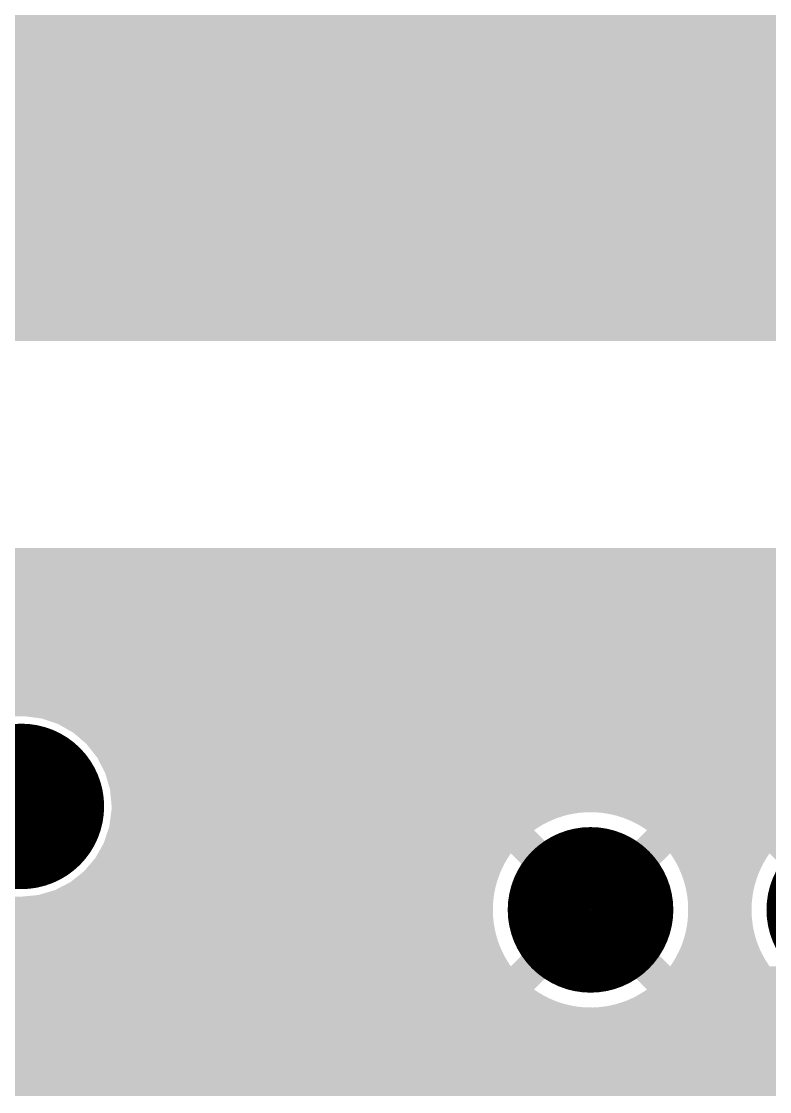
# Model space of a CAD drawing. Extents: x 295 to 953, y 10 to 290.
# Drawn here: x 781.15 to 788.72, y 215.43 to 226.27 of the extents above; entities that cross this region are included whole.
import ezdxf

# ---------------------------------------------------------------- set-up
doc = ezdxf.new("R2010")
doc.units = 0
doc.header["$LTSCALE"] = 5
doc.header["$MEASUREMENT"] = 0
doc.layers.get('0').update_dxf_attribs({"linetype": 'CONTINUOUS', "lineweight": 25})

msp = doc.modelspace()

# ---------------------------------------------------------------- linework, layer by layer
at = {"const_width": 0.838}
for points in [[(780.73, 218.32, 1), (781.568, 218.32, 1)], [(786.492, 217.272, 1), (787.331, 217.272, 1)], [(789.112, 217.272, 1), (789.95, 217.272, 1)]]:
    msp.add_lwpolyline(points, format="xyb", close=True, dxfattribs=at)
for points in [[(751.812, 226.178), (751.795, 226.365), (866.381, 226.178), (866.381, 226.365)], [(751.812, 225.445), (751.812, 226.178), (866.381, 225.445), (866.381, 226.178)], [(751.812, 225.443), (751.812, 225.445), (847.09, 225.443), (847.157, 225.445)], [(751.812, 225.438), (751.812, 225.443), (847.022, 225.438), (847.09, 225.443)], [(751.812, 225.43), (751.812, 225.438), (846.955, 225.43), (847.022, 225.438)], [(751.812, 225.418), (751.812, 225.43), (846.889, 225.418), (846.955, 225.43)], [(751.812, 225.403), (751.812, 225.418), (846.823, 225.403), (846.889, 225.418)], [(751.812, 225.385), (751.812, 225.403), (846.758, 225.385), (846.823, 225.403)], [(751.812, 225.363), (751.812, 225.385), (846.694, 225.363), (846.758, 225.385)], [(751.812, 225.339), (751.812, 225.363), (846.631, 225.339), (846.694, 225.363)], [(751.812, 225.311), (751.812, 225.339), (846.569, 225.311), (846.631, 225.339)], [(751.812, 225.28), (751.812, 225.311), (846.509, 225.28), (846.569, 225.311)], [(751.812, 225.247), (751.812, 225.28), (846.45, 225.247), (846.509, 225.28)], [(751.812, 225.207), (751.812, 225.247), (846.388, 225.207), (846.45, 225.247)], [(751.812, 224.98), (751.812, 225.207), (846.616, 224.98), (846.388, 225.207)], [(751.812, 224.851), (751.812, 224.98), (866.381, 224.851), (866.381, 224.98)], [(751.812, 224.795), (751.812, 224.851), (845.996, 224.795), (846.033, 224.851)], [(751.812, 224.736), (751.812, 224.795), (845.962, 224.736), (845.996, 224.795)], [(751.812, 224.676), (751.812, 224.736), (845.931, 224.676), (845.962, 224.736)], [(751.812, 224.615), (751.812, 224.676), (845.903, 224.615), (845.931, 224.676)], [(751.812, 224.552), (751.812, 224.615), (845.878, 224.552), (845.903, 224.615)], [(751.812, 224.488), (751.812, 224.552), (845.857, 224.488), (845.878, 224.552)], [(751.812, 224.423), (751.812, 224.488), (845.838, 224.423), (845.857, 224.488)], [(751.812, 224.357), (751.812, 224.423), (845.823, 224.357), (845.838, 224.423)], [(751.812, 224.29), (751.812, 224.357), (845.811, 224.29), (845.823, 224.357)], [(751.812, 224.223), (751.812, 224.29), (845.802, 224.223), (845.811, 224.29)], [(751.812, 224.156), (751.812, 224.223), (845.797, 224.156), (845.802, 224.223)], [(751.812, 224.088), (751.812, 224.156), (845.795, 224.088), (845.797, 224.156)], [(751.812, 224.021), (751.812, 224.088), (845.797, 224.021), (845.795, 224.088)], [(751.812, 223.954), (751.812, 224.021), (845.801, 223.954), (845.797, 224.021)], [(751.812, 223.886), (751.812, 223.954), (845.809, 223.886), (845.801, 223.954)], [(751.812, 223.82), (751.812, 223.886), (845.821, 223.82), (845.809, 223.886)], [(751.812, 223.754), (751.812, 223.82), (845.835, 223.754), (845.821, 223.82)], [(751.812, 223.689), (751.812, 223.754), (845.853, 223.689), (845.835, 223.754)], [(751.812, 223.625), (751.812, 223.689), (845.874, 223.625), (845.853, 223.689)], [(751.812, 223.561), (751.812, 223.625), (845.899, 223.561), (845.874, 223.625)], [(751.812, 223.5), (751.812, 223.561), (845.926, 223.5), (845.899, 223.561)], [(751.812, 223.439), (751.812, 223.5), (845.957, 223.439), (845.926, 223.5)], [(751.812, 223.381), (751.812, 223.439), (845.99, 223.381), (845.957, 223.439)], [(751.812, 223.324), (751.812, 223.381), (846.026, 223.324), (845.99, 223.381)], [(751.812, 223.314), (751.812, 223.324), (846.033, 223.314), (846.026, 223.324)], [(751.812, 223.186), (751.812, 223.314), (866.381, 223.186), (866.381, 223.314)], [(751.812, 223.035), (751.812, 223.186), (846.465, 223.035), (846.616, 223.186)], [(777.021, 220.877), (777.169, 220.939), (822.998, 220.877), (822.849, 220.939)], [(776.959, 220.731), (777.02, 220.877), (823.059, 220.731), (822.998, 220.877)], [(776.958, 220.728), (776.959, 220.731), (823.059, 220.728), (823.059, 220.731)], [(776.958, 220.042), (776.958, 220.728), (823.059, 220.042), (823.059, 220.728)], [(776.958, 220.026), (776.958, 220.042), (806.048, 220.026), (806.295, 220.042)], [(776.958, 219.976), (776.958, 220.026), (805.806, 219.976), (806.048, 220.026)], [(776.958, 219.894), (776.958, 219.976), (805.573, 219.894), (805.806, 219.976)], [(776.958, 219.781), (776.958, 219.894), (805.352, 219.781), (805.573, 219.894)], [(776.958, 219.639), (776.958, 219.781), (805.15, 219.639), (805.352, 219.781)], [(776.958, 219.471), (776.958, 219.639), (804.968, 219.471), (805.15, 219.639)], [(776.958, 219.28), (776.958, 219.471), (804.81, 219.28), (804.968, 219.471)], [(776.958, 219.234), (776.958, 219.28), (804.781, 219.234), (804.81, 219.28)], [(781.183, 219.233), (781.149, 219.234), (804.781, 219.233), (804.781, 219.234)], [(781.357, 219.21), (781.183, 219.233), (804.766, 219.21), (804.781, 219.233)], [(781.522, 219.154), (781.357, 219.21), (804.732, 219.154), (804.766, 219.21)], [(781.669, 219.07), (781.522, 219.154), (804.68, 219.07), (804.732, 219.154)], [(781.674, 219.067), (781.669, 219.07), (804.679, 219.067), (804.68, 219.07)], [(781.807, 218.954), (781.674, 219.067), (804.628, 218.954), (804.679, 219.067)], [(781.894, 218.844), (781.807, 218.954), (804.579, 218.844), (804.628, 218.954)], [(781.916, 218.817), (781.894, 218.844), (804.571, 218.817), (804.579, 218.844)], [(781.996, 218.662), (781.916, 218.817), (804.526, 218.662), (804.571, 218.817)], [(782.013, 218.607), (781.996, 218.662), (804.51, 218.607), (804.526, 218.662)], [(782.046, 218.494), (782.013, 218.607), (804.493, 218.494), (804.51, 218.607)], [(782.059, 218.362), (782.046, 218.494), (804.474, 218.362), (804.493, 218.494)], [(782.063, 218.32), (782.059, 218.362), (804.472, 218.32), (804.474, 218.362)], [(782.062, 218.286), (782.063, 218.32), (804.471, 218.286), (804.472, 218.32)], [(782.051, 218.202), (782.053, 218.22), (786.573, 218.202), (786.628, 218.22)], [(782.053, 218.22), (782.055, 218.235), (786.628, 218.22), (786.683, 218.235)], [(782.055, 218.235), (782.057, 218.246), (786.683, 218.235), (786.74, 218.246)], [(782.057, 218.246), (782.058, 218.255), (786.74, 218.246), (786.797, 218.255)], [(782.058, 218.26), (782.059, 218.261), (786.854, 218.26), (786.912, 218.261)], [(782.058, 218.255), (782.058, 218.26), (786.797, 218.255), (786.854, 218.26)], [(782.059, 218.261), (782.062, 218.286), (804.47, 218.261), (804.471, 218.286)], [(786.946, 218.261), (786.912, 218.261), (789.51, 218.261), (789.531, 218.261)], [(786.963, 218.26), (786.946, 218.261), (789.473, 218.26), (789.51, 218.261)], [(787.004, 218.257), (786.963, 218.26), (789.443, 218.257), (789.473, 218.26)], [(787.023, 218.255), (787.004, 218.257), (789.416, 218.255), (789.443, 218.257)], [(787.061, 218.25), (787.023, 218.255), (789.384, 218.25), (789.416, 218.255)], [(787.081, 218.246), (787.061, 218.25), (789.359, 218.246), (789.384, 218.25)], [(787.117, 218.24), (787.081, 218.246), (789.327, 218.24), (789.359, 218.246)], [(787.138, 218.235), (787.117, 218.24), (789.303, 218.235), (789.327, 218.24)], [(787.173, 218.226), (787.138, 218.235), (789.271, 218.226), (789.303, 218.235)], [(787.194, 218.22), (787.173, 218.226), (789.247, 218.22), (789.271, 218.226)], [(787.228, 218.209), (787.194, 218.22), (789.215, 218.209), (789.247, 218.22)], [(782.034, 218.098), (782.039, 218.112), (786.368, 218.098), (786.39, 218.112)], [(782.039, 218.112), (782.041, 218.129), (786.39, 218.112), (786.417, 218.129)], [(782.041, 218.129), (782.045, 218.156), (786.417, 218.129), (786.467, 218.156)], [(782.045, 218.156), (782.048, 218.18), (786.467, 218.156), (786.52, 218.18)], [(782.048, 218.18), (782.051, 218.202), (786.52, 218.18), (786.573, 218.202)], [(787.249, 218.202), (787.228, 218.209), (789.192, 218.202), (789.215, 218.209)], [(787.282, 218.189), (787.249, 218.202), (789.161, 218.189), (789.192, 218.202)], [(787.303, 218.18), (787.282, 218.189), (789.139, 218.18), (789.161, 218.189)], [(787.335, 218.166), (787.303, 218.18), (789.108, 218.166), (789.139, 218.18)], [(787.355, 218.156), (787.335, 218.166), (789.087, 218.156), (789.108, 218.166)], [(787.386, 218.14), (787.355, 218.156), (789.057, 218.14), (789.087, 218.156)], [(787.406, 218.129), (787.386, 218.14), (789.036, 218.129), (789.057, 218.14)], [(787.436, 218.111), (787.406, 218.129), (789.007, 218.111), (789.036, 218.129)], [(787.455, 218.098), (787.436, 218.111), (788.987, 218.098), (789.007, 218.111)], [(781.983, 217.947), (782.027, 218.079), (786.471, 217.947), (786.339, 218.079)], [(782.027, 218.079), (782.034, 218.098), (786.339, 218.079), (786.368, 218.098)], [(786.714, 217.987), (786.748, 217.995), (787.107, 217.987), (787.076, 217.995)], [(786.748, 217.995), (786.763, 217.999), (787.076, 217.995), (787.058, 217.999)], [(786.763, 217.999), (786.798, 218.005), (787.058, 217.999), (787.028, 218.005)], [(786.798, 218.005), (786.812, 218.007), (787.028, 218.005), (787.008, 218.007)], [(786.812, 218.007), (786.849, 218.011), (787.008, 218.007), (786.978, 218.011)], [(786.849, 218.011), (786.862, 218.012), (786.978, 218.011), (786.955, 218.012)], [(786.862, 218.012), (786.906, 218.014), (786.955, 218.012), (786.928, 218.014)], [(786.906, 218.014), (786.912, 218.014), (786.928, 218.014), (786.912, 218.014)], [(787.306, 217.901), (787.484, 218.079), (789.137, 217.901), (788.959, 218.079)], [(787.484, 218.079), (787.455, 218.098), (788.959, 218.079), (788.987, 218.098)], [(781.925, 217.845), (781.957, 217.901), (804.51, 217.845), (804.498, 217.901)], [(781.957, 217.901), (781.983, 217.947), (786.517, 217.901), (786.471, 217.947)], [(786.517, 217.901), (786.532, 217.909), (787.306, 217.901), (787.291, 217.909)], [(786.532, 217.909), (786.561, 217.926), (787.291, 217.909), (787.263, 217.926)], [(786.561, 217.926), (786.575, 217.933), (787.263, 217.926), (787.247, 217.933)], [(786.575, 217.933), (786.606, 217.948), (787.247, 217.933), (787.218, 217.948)], [(786.606, 217.948), (786.62, 217.954), (787.218, 217.948), (787.202, 217.954)], [(786.62, 217.954), (786.652, 217.967), (787.202, 217.954), (787.172, 217.967)], [(786.652, 217.967), (786.667, 217.972), (787.172, 217.967), (787.155, 217.972)], [(786.667, 217.972), (786.7, 217.983), (787.155, 217.972), (787.125, 217.983)], [(786.7, 217.983), (786.714, 217.987), (787.125, 217.983), (787.107, 217.987)], [(781.856, 217.747), (781.896, 217.795), (786.044, 217.747), (786.072, 217.795)], [(781.896, 217.795), (781.898, 217.797), (786.072, 217.795), (786.073, 217.797)], [(781.898, 217.797), (781.925, 217.845), (786.073, 217.797), (786.105, 217.845)], [(786.283, 217.667), (786.105, 217.845), (787.54, 217.667), (787.718, 217.845)], [(787.725, 217.835), (787.718, 217.845), (788.718, 217.835), (788.724, 217.845)], [(787.75, 217.797), (787.725, 217.835), (788.692, 217.797), (788.718, 217.835)], [(787.756, 217.787), (787.75, 217.797), (788.687, 217.787), (788.692, 217.797)], [(787.779, 217.747), (787.756, 217.787), (788.663, 217.747), (788.687, 217.787)], [(788.903, 217.667), (788.724, 217.845), (790.159, 217.667), (790.338, 217.845)], [(781.783, 217.662), (781.812, 217.696), (786.003, 217.662), (786.018, 217.696)], [(781.812, 217.696), (781.856, 217.747), (786.018, 217.696), (786.044, 217.747)], [(787.785, 217.737), (787.779, 217.747), (788.658, 217.737), (788.663, 217.747)], [(787.805, 217.696), (787.785, 217.737), (788.637, 217.696), (788.658, 217.737)], [(787.81, 217.685), (787.805, 217.696), (788.633, 217.685), (788.637, 217.696)], [(787.828, 217.643), (787.81, 217.685), (788.614, 217.643), (788.633, 217.685)], [(781.646, 217.553), (781.691, 217.589), (785.964, 217.553), (785.975, 217.589)], [(781.691, 217.589), (781.759, 217.643), (785.975, 217.589), (785.995, 217.643)], [(781.759, 217.643), (781.783, 217.662), (785.995, 217.643), (786.003, 217.662)], [(786.223, 217.548), (786.236, 217.579), (787.6, 217.548), (787.587, 217.579)], [(786.236, 217.579), (786.243, 217.594), (787.587, 217.579), (787.58, 217.594)], [(786.243, 217.594), (786.258, 217.623), (787.58, 217.594), (787.565, 217.623)], [(786.258, 217.623), (786.267, 217.638), (787.565, 217.623), (787.557, 217.638)], [(786.267, 217.638), (786.283, 217.666), (787.557, 217.638), (787.54, 217.666)], [(786.283, 217.666), (786.283, 217.667), (787.54, 217.666), (787.54, 217.667)], [(787.833, 217.632), (787.828, 217.643), (788.61, 217.632), (788.614, 217.643)], [(787.848, 217.589), (787.833, 217.632), (788.594, 217.589), (788.61, 217.632)], [(787.852, 217.578), (787.848, 217.589), (788.591, 217.578), (788.594, 217.589)], [(787.865, 217.534), (787.852, 217.578), (788.577, 217.534), (788.591, 217.578)], [(781.323, 217.423), (781.491, 217.473), (785.934, 217.423), (785.943, 217.473)], [(781.491, 217.473), (781.501, 217.478), (785.943, 217.473), (785.944, 217.478)], [(781.501, 217.478), (781.609, 217.534), (785.944, 217.478), (785.958, 217.534)], [(781.609, 217.534), (781.646, 217.553), (785.958, 217.534), (785.964, 217.553)], [(786.188, 217.437), (786.193, 217.453), (787.634, 217.437), (787.631, 217.453)], [(786.193, 217.453), (786.201, 217.485), (787.631, 217.453), (787.622, 217.485)], [(786.201, 217.485), (786.206, 217.501), (787.622, 217.485), (787.617, 217.501)], [(786.206, 217.501), (786.217, 217.533), (787.617, 217.501), (787.606, 217.533)], [(786.217, 217.533), (786.223, 217.548), (787.606, 217.533), (787.6, 217.548)], [(787.868, 217.523), (787.865, 217.534), (788.574, 217.523), (788.577, 217.534)], [(787.879, 217.478), (787.868, 217.523), (788.564, 217.478), (788.574, 217.523)], [(787.881, 217.467), (787.879, 217.478), (788.561, 217.467), (788.564, 217.478)], [(787.889, 217.421), (787.881, 217.467), (788.553, 217.421), (788.561, 217.467)], [(776.958, 217.364), (776.958, 217.406), (785.927, 217.364), (785.932, 217.406)], [(776.958, 217.307), (776.958, 217.364), (785.923, 217.307), (785.927, 217.364)], [(781.149, 217.406), (781.306, 217.421), (785.932, 217.406), (785.934, 217.421)], [(781.306, 217.421), (781.323, 217.423), (785.934, 217.421), (785.934, 217.423)], [(786.173, 217.339), (786.175, 217.355), (787.65, 217.339), (787.649, 217.355)], [(786.175, 217.355), (786.179, 217.388), (787.649, 217.355), (787.644, 217.388)], [(786.179, 217.388), (786.182, 217.404), (787.644, 217.388), (787.642, 217.404)], [(786.182, 217.404), (786.188, 217.437), (787.642, 217.404), (787.634, 217.437)], [(787.891, 217.41), (787.889, 217.421), (788.552, 217.41), (788.553, 217.421)], [(787.896, 217.364), (787.891, 217.41), (788.546, 217.364), (788.552, 217.41)], [(787.897, 217.353), (787.896, 217.364), (788.545, 217.353), (788.546, 217.364)], [(787.9, 217.307), (787.897, 217.353), (788.542, 217.307), (788.545, 217.353)], [(776.958, 217.249), (776.958, 217.307), (785.923, 217.249), (785.923, 217.307)], [(776.958, 217.192), (776.958, 217.249), (785.926, 217.192), (785.923, 217.249)], [(786.17, 217.289), (786.171, 217.305), (787.653, 217.289), (787.653, 217.305)], [(786.17, 217.256), (786.17, 217.289), (787.653, 217.256), (787.653, 217.289)], [(786.171, 217.239), (786.17, 217.256), (787.652, 217.239), (787.653, 217.256)], [(786.171, 217.305), (786.173, 217.339), (787.653, 217.305), (787.65, 217.339)], [(786.173, 217.206), (786.171, 217.239), (787.65, 217.206), (787.652, 217.239)], [(787.897, 217.192), (787.9, 217.238), (788.545, 217.192), (788.543, 217.238)], [(787.9, 217.295), (787.9, 217.307), (788.542, 217.295), (788.542, 217.307)], [(787.9, 217.249), (787.9, 217.295), (788.542, 217.249), (788.542, 217.295)], [(787.9, 217.238), (787.9, 217.249), (788.543, 217.238), (788.542, 217.249)], [(776.958, 217.135), (776.958, 217.192), (785.932, 217.135), (785.926, 217.192)], [(776.958, 217.078), (776.958, 217.135), (785.942, 217.078), (785.932, 217.135)], [(786.174, 217.189), (786.173, 217.206), (787.648, 217.189), (787.65, 217.206)], [(786.179, 217.156), (786.174, 217.189), (787.644, 217.156), (787.648, 217.189)], [(786.182, 217.14), (786.179, 217.156), (787.641, 217.14), (787.644, 217.156)], [(786.189, 217.107), (786.182, 217.14), (787.635, 217.107), (787.641, 217.14)], [(787.889, 217.123), (787.891, 217.135), (788.553, 217.123), (788.552, 217.135)], [(787.891, 217.135), (787.896, 217.18), (788.552, 217.135), (788.546, 217.18)], [(787.896, 217.18), (787.897, 217.192), (788.546, 217.18), (788.545, 217.192)], [(776.958, 217.022), (776.958, 217.078), (785.955, 217.022), (785.942, 217.078)], [(776.958, 216.966), (776.958, 217.022), (785.971, 216.966), (785.955, 217.022)], [(786.192, 217.091), (786.189, 217.107), (787.631, 217.091), (787.635, 217.107)], [(786.201, 217.059), (786.192, 217.091), (787.622, 217.059), (787.631, 217.091)], [(786.206, 217.043), (786.201, 217.059), (787.617, 217.043), (787.622, 217.059)], [(786.217, 217.012), (786.206, 217.043), (787.606, 217.012), (787.617, 217.043)], [(787.865, 217.01), (787.868, 217.022), (788.577, 217.01), (788.574, 217.022)], [(787.868, 217.022), (787.879, 217.066), (788.574, 217.022), (788.564, 217.066)], [(787.879, 217.066), (787.881, 217.078), (788.564, 217.066), (788.561, 217.078)], [(787.881, 217.078), (787.889, 217.123), (788.561, 217.078), (788.553, 217.123)], [(776.958, 216.912), (776.958, 216.966), (785.99, 216.912), (785.971, 216.966)], [(776.958, 216.859), (776.958, 216.912), (786.013, 216.859), (785.99, 216.912)], [(786.223, 216.996), (786.217, 217.012), (787.6, 216.996), (787.606, 217.012)], [(786.236, 216.966), (786.223, 216.996), (787.587, 216.966), (787.6, 216.996)], [(786.243, 216.951), (786.236, 216.966), (787.58, 216.951), (787.587, 216.966)], [(786.259, 216.921), (786.243, 216.951), (787.565, 216.921), (787.58, 216.951)], [(786.266, 216.907), (786.259, 216.921), (787.557, 216.907), (787.565, 216.921)], [(787.829, 216.901), (787.833, 216.912), (788.614, 216.901), (788.61, 216.912)], [(787.833, 216.912), (787.849, 216.955), (788.61, 216.912), (788.594, 216.955)], [(787.849, 216.955), (787.852, 216.966), (788.594, 216.955), (788.59, 216.966)], [(787.852, 216.966), (787.865, 217.01), (788.59, 216.966), (788.577, 217.01)], [(776.958, 216.808), (776.958, 216.859), (786.038, 216.808), (786.013, 216.859)], [(776.958, 216.758), (776.958, 216.808), (786.067, 216.758), (786.038, 216.808)], [(786.105, 216.7), (786.283, 216.878), (787.718, 216.7), (787.54, 216.878)], [(786.283, 216.878), (786.266, 216.907), (787.54, 216.878), (787.557, 216.907)], [(787.779, 216.797), (787.784, 216.808), (788.664, 216.797), (788.658, 216.808)], [(787.784, 216.808), (787.805, 216.849), (788.658, 216.808), (788.637, 216.849)], [(787.805, 216.849), (787.81, 216.859), (788.637, 216.849), (788.632, 216.859)], [(787.81, 216.859), (787.829, 216.901), (788.632, 216.859), (788.614, 216.901)], [(776.958, 216.709), (776.958, 216.758), (786.098, 216.709), (786.067, 216.758)], [(776.958, 216.7), (776.958, 216.709), (786.105, 216.7), (786.098, 216.709)], [(776.958, 216.644), (776.958, 216.7), (805.37, 216.644), (805.279, 216.7)], [(787.718, 216.7), (787.725, 216.709), (788.724, 216.7), (788.718, 216.709)], [(787.725, 216.709), (787.75, 216.748), (788.718, 216.709), (788.693, 216.748)], [(787.75, 216.748), (787.756, 216.758), (788.693, 216.748), (788.686, 216.758)], [(787.756, 216.758), (787.779, 216.797), (788.686, 216.758), (788.664, 216.797)], [(776.958, 216.466), (776.958, 216.644), (786.339, 216.466), (786.517, 216.644)], [(786.532, 216.635), (786.517, 216.644), (787.292, 216.635), (787.306, 216.644)], [(786.56, 216.619), (786.532, 216.635), (787.262, 216.619), (787.292, 216.635)], [(786.576, 216.611), (786.56, 216.619), (787.248, 216.611), (787.262, 216.619)], [(786.605, 216.597), (786.576, 216.611), (787.217, 216.597), (787.248, 216.611)], [(786.621, 216.59), (786.605, 216.597), (787.203, 216.59), (787.217, 216.597)], [(786.651, 216.578), (786.621, 216.59), (787.171, 216.578), (787.203, 216.59)], [(787.484, 216.466), (787.306, 216.644), (788.959, 216.466), (789.137, 216.644)], [(786.668, 216.572), (786.651, 216.578), (787.156, 216.572), (787.171, 216.578)], [(786.698, 216.562), (786.668, 216.572), (787.123, 216.562), (787.156, 216.572)], [(786.716, 216.557), (786.698, 216.562), (787.109, 216.557), (787.123, 216.562)], [(786.747, 216.549), (786.716, 216.557), (787.075, 216.549), (787.109, 216.557)], [(786.765, 216.545), (786.747, 216.549), (787.06, 216.545), (787.075, 216.549)], [(786.796, 216.54), (786.765, 216.545), (787.025, 216.54), (787.06, 216.545)], [(786.815, 216.537), (786.796, 216.54), (787.011, 216.537), (787.025, 216.54)], [(786.845, 216.533), (786.815, 216.537), (786.974, 216.533), (787.011, 216.537)], [(786.868, 216.532), (786.845, 216.533), (786.961, 216.532), (786.974, 216.533)], [(786.895, 216.531), (786.868, 216.532), (786.917, 216.531), (786.961, 216.532)], [(786.912, 216.53), (786.895, 216.531), (786.912, 216.53), (786.917, 216.531)], [(776.958, 216.434), (776.958, 216.466), (786.387, 216.434), (786.339, 216.466)], [(776.958, 216.405), (776.958, 216.434), (786.437, 216.405), (786.387, 216.434)], [(776.958, 216.378), (776.958, 216.405), (786.488, 216.378), (786.437, 216.405)], [(776.958, 216.355), (776.958, 216.378), (786.541, 216.355), (786.488, 216.378)], [(787.282, 216.355), (787.325, 216.374), (789.16, 216.355), (789.119, 216.374)], [(787.325, 216.374), (787.335, 216.378), (789.119, 216.374), (789.107, 216.378)], [(787.335, 216.378), (787.376, 216.399), (789.107, 216.378), (789.067, 216.399)], [(787.376, 216.399), (787.386, 216.405), (789.067, 216.399), (789.056, 216.405)], [(787.386, 216.405), (787.426, 216.428), (789.056, 216.405), (789.017, 216.428)], [(787.426, 216.428), (787.436, 216.434), (789.017, 216.428), (789.006, 216.434)], [(787.436, 216.434), (787.475, 216.459), (789.006, 216.434), (788.969, 216.459)], [(787.475, 216.459), (787.484, 216.466), (788.969, 216.459), (788.959, 216.466)], [(776.958, 216.335), (776.958, 216.355), (786.595, 216.335), (786.541, 216.355)], [(776.958, 216.318), (776.958, 216.335), (786.65, 216.318), (786.595, 216.335)], [(776.958, 216.305), (776.958, 216.318), (786.706, 216.305), (786.65, 216.318)], [(776.958, 216.294), (776.958, 216.305), (786.762, 216.294), (786.706, 216.305)], [(776.958, 216.287), (776.958, 216.294), (786.82, 216.287), (786.762, 216.294)], [(776.958, 216.284), (776.958, 216.287), (786.877, 216.284), (786.82, 216.287)], [(776.958, 216.283), (776.958, 216.284), (786.935, 216.283), (786.877, 216.284)], [(776.958, 216.224), (776.958, 216.283), (814.977, 216.224), (814.979, 216.283)], [(786.935, 216.283), (786.941, 216.284), (789.554, 216.283), (789.496, 216.284)], [(786.941, 216.284), (786.992, 216.286), (789.496, 216.284), (789.455, 216.286)], [(786.992, 216.286), (787.001, 216.287), (789.455, 216.286), (789.439, 216.287)], [(787.001, 216.287), (787.049, 216.293), (789.439, 216.287), (789.395, 216.293)], [(787.049, 216.293), (787.059, 216.294), (789.395, 216.293), (789.382, 216.294)], [(787.059, 216.294), (787.106, 216.302), (789.382, 216.294), (789.338, 216.302)], [(787.106, 216.302), (787.116, 216.305), (789.338, 216.302), (789.325, 216.305)], [(787.116, 216.305), (787.162, 216.315), (789.325, 216.305), (789.282, 216.315)], [(787.162, 216.315), (787.172, 216.318), (789.282, 216.315), (789.269, 216.318)], [(787.172, 216.318), (787.217, 216.332), (789.269, 216.318), (789.226, 216.332)], [(787.217, 216.332), (787.228, 216.335), (789.226, 216.332), (789.214, 216.335)], [(787.228, 216.335), (787.272, 216.351), (789.214, 216.335), (789.172, 216.351)], [(787.272, 216.351), (787.282, 216.355), (789.172, 216.351), (789.16, 216.355)], [(776.958, 216.067), (776.958, 216.224), (814.993, 216.067), (814.977, 216.224)], [(776.958, 215.917), (776.958, 216.067), (815.043, 215.917), (814.993, 216.067)], [(776.958, 215.78), (776.958, 215.917), (815.123, 215.78), (815.043, 215.917)], [(776.958, 215.664), (776.958, 215.78), (815.229, 215.664), (815.123, 215.78)], [(776.958, 215.572), (776.958, 215.664), (815.358, 215.572), (815.229, 215.664)], [(776.958, 215.51), (776.958, 215.572), (815.504, 215.51), (815.358, 215.572)], [(776.958, 215.479), (776.958, 215.51), (815.659, 215.479), (815.504, 215.51)], [(776.958, 215.476), (776.958, 215.479), (815.725, 215.476), (815.659, 215.479)], [(776.958, 215.386), (776.958, 215.476), (823.059, 215.386), (823.059, 215.476)]]:
    msp.add_solid(points)

doc.saveas('drawing.dxf')
